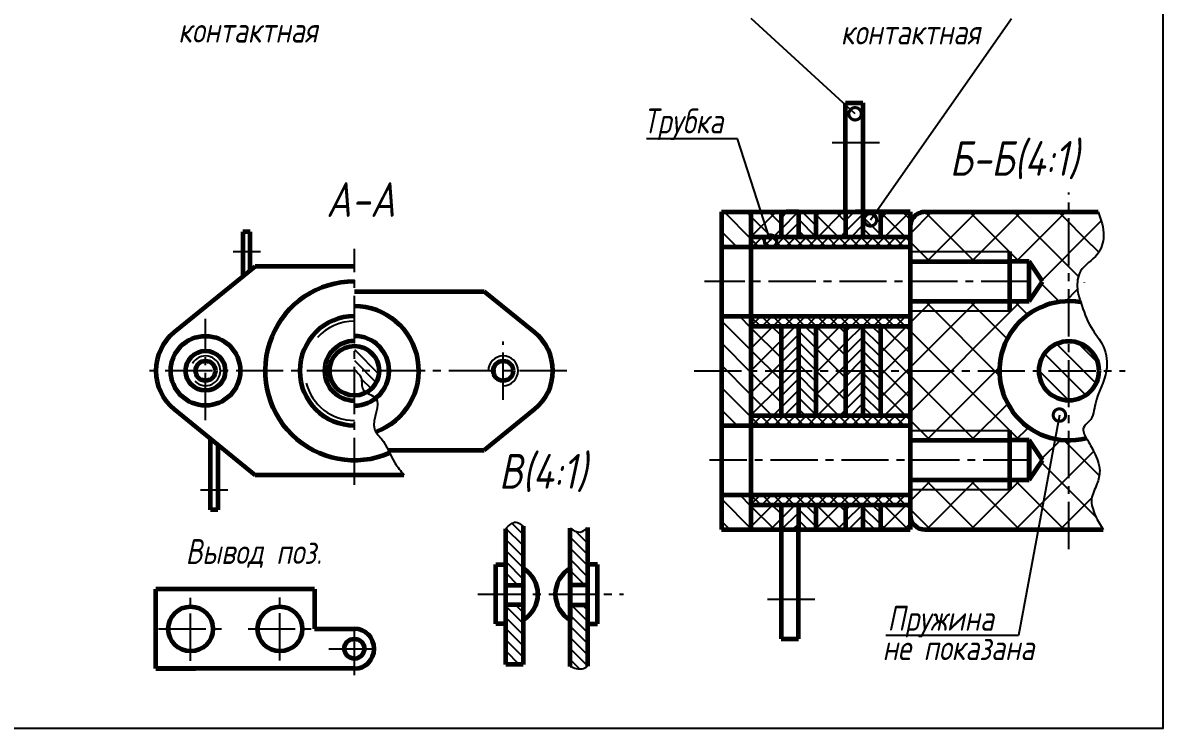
# Model space of a CAD drawing. Header units: millimetres. Extents: x 0 to 420, y 0 to 313.
# Drawn here: x 190.2 to 420, y 0 to 142.1 of the extents above; entities that cross this region are included whole.
import ezdxf

# ---------------------------------------------------------------- set-up
doc = ezdxf.new("R2010")
doc.units = ezdxf.units.MM
doc.header["$LTSCALE"] = 0.5
doc.linetypes.add('осевая2', pattern=[28.575000000000003, 19.05, -3.175, 3.175, -3.175])
doc.layers.get('0').update_dxf_attribs({"linetype": 'CONTINUOUS', "lineweight": 60})
doc.styles.get("Standard").update_dxf_attribs({"font": 'isocpeui.ttf', "width": 0.9})
doc.dimstyles.get("Standard").update_dxf_attribs({"dimtxt": 5, "dimasz": 5, "dimexe": 2, "dimexo": 0, "dimgap": 1.5, "dimtad": 1, "dimdec": 0, "dimzin": 0, "dimtxsty": 'Standard', "dimcen": 5, "dimadec": 0, "dimazin": 0, "dimtfac": 1, "dimtdec": 0, "dimtofl": 0, "dimtmove": 0, "dimatfit": 3, "dimldrblk": 'DOTSMALL', "dimfxl": 0, "dimtolj": 1, "dimtzin": 0, "dimarcsym": 0})
pattern_1 = [(135, (0, 0), (-1.122532015133644, -1.122532015133644), [])]
pattern_2 = [(135, (0, 0), (-2.245064030267288, -2.245064030267288), [])]
pattern_3 = [(135, (0, 0), (-2.245064030267288, -2.245064030267288), []), (225, (0, 0), (2.245064030267288, -2.245064030267288), [])]
pattern_4 = [(45, (0, 0), (-1.122532015133644, 1.122532015133644), [])]

# ---------------------------------------------------------------- blocks, each defined once
blk = doc.blocks.new('_DotSmall')
at = {"color": 0, "linetype": 'ByBlock', "const_width": 0.5}
blk.add_lwpolyline([(-0.0625, 0, 1), (0.0625, 0, 1)], format="xyb", close=True, dxfattribs=at)

msp = doc.modelspace()

# ---------------------------------------------------------------- hatches: boundary and pattern name
at = {"lineweight": -3}
h = msp.add_hatch(dxfattribs=at)
h.set_pattern_fill('ANSI31', color=256, angle=90, style=0)
h.set_pattern_definition(pattern_2)
h.paths.add_polyline_path([(337, 104.0000000000002), (331, 104.0000000000002), (331, 97.00000000000023), (337, 97.00000000000023), (337, 99.00000000000023)])
h.paths.add_polyline_path([(337.0000000000001, 83.00000000000023), (331, 83.00000000000023), (331, 72.00000000000023), (337, 72.00000000000023)])
h.paths.add_polyline_path([(336.9999999999999, 72.00000000000023), (331, 72.00000000000023), (331, 61.00000000000023), (337, 61.00000000000023), (337, 63.00000000000023)])
h.paths.add_polyline_path([(337.0000000000001, 47.00000000000022), (331, 47.00000000000023), (331, 40.00000000000023), (337, 40.00000000000023)])
h = msp.add_hatch(dxfattribs=at)
h.set_pattern_fill('ANSI37', angle=90, style=0)
h.set_pattern_definition(pattern_3)
h.paths.add_polyline_path([(356, 104.0000000000002), (350, 104.0000000000002), (350, 99.00000000000023), (356, 99.00000000000024)])
h.paths.add_polyline_path([(356, 81.00000000000023), (350, 81.00000000000021), (350.0000000000001, 72.00000000000023), (355.9999999999999, 72.00000000000021)])
h.paths.add_polyline_path([(356.0000000000001, 72.00000000000023), (350, 72.00000000000023), (350, 63.00000000000023), (356, 63.00000000000022)])
h.paths.add_polyline_path([(356, 45.00000000000023), (350, 45.00000000000023), (350, 40.00000000000023), (356, 40.00000000000023)])
h.paths.add_polyline_path([(343, 45.00000000000023), (337, 45.00000000000023), (337, 40.00000000000023), (343, 40.00000000000023)])
h.paths.add_polyline_path([(343, 72.00000000000023), (337.0000000000001, 72.00000000000023), (337.0000000000001, 63.00000000000023), (343, 63.00000000000023)])
h.paths.add_polyline_path([(343, 81.00000000000023), (337, 81.00000000000023), (337, 72.00000000000023), (342.9999999999999, 72.00000000000023)])
h.paths.add_polyline_path([(343, 104.0000000000002), (342, 104.0000000000002), (337, 104.0000000000002), (337, 99.00000000000023), (343, 99.00000000000023)])
h = msp.add_hatch(dxfattribs=at)
h.set_pattern_fill('ANSI31', scale=0.5, style=0)
h.set_pattern_definition(pattern_4)
h.paths.add_polyline_path([(346.5001232049156, 104.0000000000002), (344, 104.0000000000002), (343, 104.0000000000002), (343, 99.00000000000021), (346.5001232049155, 99.00000000000021)])
h.paths.add_polyline_path([(346.5001232049156, 81.00000000000023), (343, 81.00000000000024), (343, 72.00000000000023), (346.5001232049156, 72.00000000000024)])
h.paths.add_polyline_path([(346.5001232049155, 72.00000000000023), (343, 72.00000000000024), (343, 63.00000000000022), (346.5001232049156, 63.00000000000025)])
h.paths.add_polyline_path([(346.5001232049155, 45.00000000000023), (342.9999999999999, 45.00000000000022), (342.9999999999999, 40.00000000000023), (346.5001232049155, 40.00000000000021)])
h = msp.add_hatch(dxfattribs=at)
h.set_pattern_fill('ANSI31', scale=0.5, angle=90, style=0)
h.set_pattern_definition(pattern_1)
h.paths.add_polyline_path([(363.0000000000002, 104.0000000000002), (360.5000000000002, 104.0000000000002), (359.4999999999998, 104.0000000000002), (359.4999999999998, 99.00000000000023), (363.0000000000002, 99.00000000000023)])
h.paths.add_polyline_path([(363.0000000000002, 81.00000000000023), (359.4999999999996, 81.00000000000021), (359.4999999999997, 72.00000000000023), (363.0000000000001, 72.00000000000023)])
h.paths.add_polyline_path([(363.0000000000001, 72.00000000000023), (359.4999999999997, 72.00000000000023), (359.4999999999997, 63.00000000000023), (363.0000000000001, 63.00000000000023)])
h.paths.add_polyline_path([(363.0000000000002, 45.00000000000022), (359.4999999999997, 45.00000000000021), (359.4999999999998, 40.00000000000023), (363.0000000000003, 40.00000000000023)])
h.paths.add_polyline_path([(350.0000000000001, 45.00000000000023), (346.5001232049155, 45.00000000000022), (346.5001232049155, 40.00000000000023), (350, 40.00000000000023)])
h.paths.add_polyline_path([(350.0000000000001, 72.00000000000023), (346.5001232049156, 72.00000000000023), (346.5001232049154, 63.00000000000023), (350, 63.00000000000023)])
h.paths.add_polyline_path([(349.9999999999999, 81.00000000000021), (346.5001232049156, 81.00000000000023), (346.5001232049156, 72.00000000000023), (350, 72.00000000000023)])
h.paths.add_polyline_path([(350, 104.0000000000002), (346.5001232049155, 104.0000000000002), (346.5001232049156, 99.00000000000023), (350.0000000000001, 99.00000000000023)])
h = msp.add_hatch(dxfattribs=at)
h.set_pattern_fill('ANSI31', scale=0.5, style=0)
h.set_pattern_definition(pattern_4)
h.paths.add_polyline_path([(359.4998767950844, 103.9889009128242), (359.4998767950844, 104.0000000000002), (358.0000000000002, 104.0000000000002), (356, 104.0000000000002), (356, 99.00000000000023), (359.4999999999997, 99.00000000000023), (359.4999999999998, 103.9889009128242)])
h.paths.add_polyline_path([(359.4999999999997, 81.00000000000023), (355.9999999999999, 81.00000000000021), (355.9999999999999, 72.00000000000023), (359.4999999999997, 72.00000000000023)])
h.paths.add_polyline_path([(359.4999999999996, 72.00000000000023), (356, 72.00000000000023), (355.9999999999999, 63.00000000000023), (359.4999999999997, 63.00000000000022)])
h.paths.add_polyline_path([(359.4999999999997, 45.00000000000023), (356, 45.00000000000023), (356, 40.00000000000023), (359.4999999999998, 40.00000000000023)])
h = msp.add_hatch(dxfattribs=at)
h.set_pattern_fill('ANSI37', angle=90, style=0)
h.set_pattern_definition(pattern_3)
h.paths.add_polyline_path([(369, 104.0000000000002), (363.0000000000002, 104.0000000000002), (363.0000000000002, 99.00000000000023), (369, 99.00000000000024), (369, 101.0000000000002)])
h.paths.add_polyline_path([(369, 81.00000000000023), (363.0000000000002, 81.00000000000023), (363.0000000000002, 72.00000000000023), (369, 72.00000000000023)])
h.paths.add_polyline_path([(368.9999999999999, 72.00000000000023), (363.0000000000002, 72.00000000000023), (363.0000000000002, 63.00000000000023), (369, 63.00000000000023)])
h.paths.add_polyline_path([(369.0000000000001, 45.00000000000023), (363.0000000000002, 45.00000000000023), (363.0000000000002, 40.00000000000023), (369, 40.00000000000023)])
h = msp.add_hatch(dxfattribs=at)
h.set_pattern_fill('ANSI37', scale=2, style=0)
h.set_pattern_definition([(45, (0, 0), (-4.490128060534576, 4.490128060534577), []), (135, (0, 0), (-4.490128060534577, -4.490128060534576), [])])
edge = h.paths.add_edge_path()
edge.add_spline(control_points=[(403.3817596510526, 85.79591319792291), (403.0962714435285, 86.68057448509904), (402.4433940731637, 88.69656933238188), (402.9999838814386, 92.78552953438988), (407.0071425203348, 94.84933294992697), (408.5089177187141, 99.57069407786618), (407.471336109646, 102.4089944709879), (406.8897211118715, 104.0000000000002)], knot_values=[0, 0, 0, 2.486899575160351e-14, 2.786995205678917, 6.383645834598827, 11.19536480264274, 15.09089336514456, 20.05989280521777, 20.05989280521777, 20.05989280521777, 20.05989280521777], degree=3, periodic=0)
edge.add_line((406.8897211118715, 104.0000000000002), (401, 104.0000000000002))
edge.add_line((401, 104.0000000000002), (401, 86.00000000000023))
edge.add_arc((400.9999999999999, 72.00000000000023), 14, 80.20487302045899, 89.99999999999977, ccw=False)
h.paths.add_polyline_path([(401, 104.0000000000002), (372, 104.0000000000002, 0.4142135623730951), (369, 101.0000000000002), (369, 96.00000000000023), (389, 96.00000000000021), (389, 94.00000000000024), (392.9999999999997, 94.00000000000024), (395.6666666666665, 90.00000000000023), (392.9999999999999, 86.00000000000021), (389, 86.0000000000002), (389, 84.0000000000002), (369, 84.00000000000024), (368.9999999999999, 72.00000000000023), (387, 72.00000000000023, -0.4142135623730951), (401, 86.00000000000023)])
h.paths.add_polyline_path([(389, 96.0000000000002), (369, 96.00000000000024), (369, 94.00000000000023), (389, 94.00000000000023)], flags=17)
h.paths.add_polyline_path([(389, 86.00000000000023), (369, 86.00000000000023), (369, 84.00000000000024), (389, 84.0000000000002)], flags=17)
h.paths.add_polyline_path([(387, 72.00000000000023), (369, 72.00000000000023), (369, 60.00000000000023), (389, 60.00000000000023), (389, 58.00000000000023), (392.9999999999997, 58.00000000000023), (395.6666666666665, 54.00000000000018), (393, 50.00000000000023), (389, 50.00000000000023), (389, 48.00000000000023), (369, 48.00000000000023), (369, 43.00000000000023, 0.4142135623730951), (372, 40.00000000000023), (401, 40.00000000000023), (401, 58.00000000000023, -0.4142135623730951)])
h.paths.add_polyline_path([(389, 60.00000000000023), (369, 60.00000000000023), (369, 58.00000000000023), (389, 58.00000000000023)], flags=17)
h.paths.add_polyline_path([(389, 50.00000000000023), (369, 50.00000000000023), (369, 48.00000000000023), (389, 48.00000000000023)], flags=17)
edge = h.paths.add_edge_path()
edge.add_spline(control_points=[(407.8956391645061, 40.00000000000023), (407.3513631282202, 40.90001787406612), (406.2219703959634, 42.76758796369852), (405.1002121599946, 46.14514160952249), (406.7221411601874, 48.97607927105578), (407.561540126487, 52.27267252049329), (406.0669225979169, 55.31453301716516), (405.3759416769777, 57.75985963135362), (404.5041923245978, 58.44564143339041)], knot_values=[50.19607578461368, 50.19607578461368, 50.19607578461368, 50.19607578461368, 53.38797167190789, 56.81937678796115, 60.0636577726833, 62.76986536725344, 66.64301763964549, 69.93503006929551, 69.93503006929551, 69.93503006929551, 69.93503006929552], degree=3, periodic=0)
edge.add_arc((400.9999999999999, 72.00000000000023), 13.99999999999999, 270.0000000000002, 284.4952328995778, ccw=False)
edge.add_line((401, 58.00000000000024), (401.0000000000001, 40.00000000000023))
edge.add_line((401.0000000000001, 40.00000000000023), (407.8956391645061, 40.00000000000023))
h = msp.add_hatch(dxfattribs=at)
h.set_pattern_fill('ANSI37', scale=0.5, style=0)
h.set_pattern_definition([(45, (0, 0), (-1.122532015133644, 1.122532015133644), []), (135, (0, 0), (-1.122532015133644, -1.122532015133644), [])])
h.paths.add_polyline_path([(369, 99.00000000000023), (337, 99.00000000000023), (337, 97.00000000000023), (369, 97.00000000000023)])
h.paths.add_polyline_path([(369, 83.00000000000023), (337, 83.00000000000023), (337, 81.00000000000023), (369, 81.00000000000023)])
h.paths.add_polyline_path([(369, 63.00000000000023), (337, 63.00000000000023), (337, 61.00000000000023), (369, 61.00000000000023)])
h.paths.add_polyline_path([(369.0000000000001, 47.00000000000023), (337, 47.00000000000023), (337, 45.00000000000023), (369, 45.00000000000023)])
h = msp.add_hatch(dxfattribs=at)
h.set_pattern_fill('ANSI31', color=256, scale=0.5, angle=90, style=0)
h.set_pattern_definition([(135, (10, 0), (-1.122532015133644, -1.122532015133644), [])])
edge = h.paths.add_edge_path()
edge.add_line((256.9999999999998, 77.00000000000016), (256.9999999999998, 72.18257967483999))
edge.add_spline(control_points=[(256.9999999999998, 72.18257967483996), (257.0743809351748, 72.12185744710362), (257.1487618703497, 72.06113521936729), (257.2223459133114, 71.99999999999983)], knot_values=[0, 0, 0, 0, 0.2720584624140456, 0.2720584624140456, 0.2720584624140456, 0.2720584624140456], degree=3, periodic=0)
edge.add_line((257.2223459133108, 72.00000000000026), (262, 72.00000000000026))
edge.add_arc((256.9999999999999, 72.00000000000016), 5.000000000000001, 1.139910797836518e-12, 90.00000000000131)
edge = h.paths.add_edge_path()
edge.add_line((262, 72.00000000000026), (257.2223459133109, 72.00000000000026))
edge.add_spline(control_points=[(257.2223459133114, 71.99999999999983), (257.6993361687564, 71.60370614702417), (258.7671212548972, 70.60780632985237), (258.3018722777346, 68.49207502024207), (259.1462525236267, 67.781210289063), (259.4054695044779, 67.61665464935439)], knot_values=[0.2720584624140456, 0.2720584624140456, 0.2720584624140456, 0.2720584624140456, 2.035609774083759, 4.51799262929576, 5.409592116382155, 5.409592116382155, 5.409592116382155, 5.409592116382155], degree=3, periodic=0)
edge.add_arc((257, 72.00000000000017), 5, 298.756870802851, 360.000000000001)
h = msp.add_hatch(dxfattribs=at)
h.set_pattern_fill('ANSI31', angle=90, style=0)
h.set_pattern_definition(pattern_2)
edge = h.paths.add_edge_path()
edge.add_arc((401, 72.00000000000023), 6, 0, 360)
h = msp.add_hatch(dxfattribs=at)
h.set_pattern_fill('ANSI31', scale=0.5, angle=90, style=0)
h.set_pattern_definition(pattern_1)
edge = h.paths.add_edge_path()
edge.add_spline(control_points=[(303.9999999999999, 40.39944289614448), (303.5100585154882, 39.9843837009622), (302.4151276318448, 39.05680123303111), (301.1816595036008, 39.8588561356876), (300.5001232049156, 40.30202083300082)], knot_values=[0, 0, 0, 0, 1.746611071670901, 3.903360839084156, 3.903360839084156, 3.903360839084156, 3.903360839084156], degree=3, periodic=0)
edge.add_line((300.5001232049156, 40.30202083300085), (300.5001232049156, 28.84009793855425))
edge.add_line((300.5001232049156, 28.84009793855425), (304, 28.84009793855433))
edge.add_line((304, 28.84009793855433), (304, 32.99568148722517))
edge.add_line((304, 32.99568148722517), (304, 40.39944289614456))
edge = h.paths.add_edge_path()
edge.add_line((304, 24.84009793855427), (300.5001232049156, 24.84009793855427))
edge.add_line((300.5001232049156, 24.84009793855427), (300.5001232049156, 12.4601903070152))
edge.add_spline(control_points=[(300.5001232049156, 12.46019030701519), (301.3095935646473, 12.13507472174337), (302.5273881626209, 11.64595983482868), (303.6302219165463, 12.2558351733487), (303.9999999999999, 12.46032522728552)], knot_values=[0, 0, 0, 0, 2.427540661142169, 3.652074307550158, 3.652074307550158, 3.652074307550158, 3.652074307550158], degree=3, periodic=0)
edge.add_line((304, 12.46032522728554), (304, 24.84009793855427))
edge = h.paths.add_edge_path()
edge.add_spline(control_points=[(291, 40.71844645140435), (290.5049098897842, 41.08985304959811), (289.2883329972256, 42.00250445543867), (288.165823587166, 40.85498930153843), (287.5001232049156, 40.17445934807552)], knot_values=[0, 0, 0, 0, 1.660594581950176, 4.080552114901908, 4.080552114901908, 4.080552114901908, 4.080552114901908], degree=3, periodic=0)
edge.add_line((287.5001232049156, 40.17445934807552), (287.5001232049156, 28.84009793855432))
edge.add_line((287.5001232049156, 28.84009793855432), (290.9999999999999, 28.84009793855432))
edge.add_line((290.9999999999999, 28.84009793855432), (291, 40.71844645140437))
h.paths.add_polyline_path([(291.0000000000001, 24.84009793855433), (287.5001232049156, 24.84009793855426), (287.5001232049156, 12.84009793855432), (291, 12.84009793855432)])

# ---------------------------------------------------------------- linework, layer by layer
at = {"color": 7, "lineweight": 0}
for p, q in [((420.0000013490593, -2.674353254406014e-07), (420.0000013490593, 296.9999997325646)), ((344, 104.0000000000002), (343, 104.0000000000002)), ((343, 104.0000000000002), (343, 99.00000000000023)), ((346.5001232049156, 104.0000000000002), (344, 104.0000000000002)), ((346.5001232049156, 99.00000000000023), (346.5001232049156, 104.0000000000002)), ((369, 99.00000000000023), (337, 99.00000000000023)), ((337, 99.00000000000023), (337, 97.00000000000023)), ((343, 99.00000000000023), (346.5001232049156, 99.00000000000023)), ((369, 97.00000000000023), (369, 99.00000000000023)), ((337, 97.00000000000023), (369, 97.00000000000023)), ((369, 83.00000000000023), (337, 83.00000000000023)), ((337, 83.00000000000023), (337, 81.00000000000023)), ((337, 81.00000000000023), (337, 83.00000000000023)), ((337, 83.00000000000023), (369, 83.00000000000023)), ((369, 81.00000000000023), (369, 83.00000000000023)), ((369, 83.00000000000023), (369, 81.00000000000023)), ((337, 81.00000000000023), (369, 81.00000000000023)), ((343, 81.00000000000023), (337, 81.00000000000023)), ((346.5001232049156, 81.00000000000023), (343, 81.00000000000024)), ((343, 81.00000000000024), (343, 72.00000000000023)), ((343, 63.00000000000023), (343, 81.00000000000023)), ((346.5001232049156, 72.00000000000021), (346.5001232049156, 81.00000000000023)), ((346.5001232049155, 63.00000000000023), (346.5001232049156, 81.00000000000023)), ((346.5001232049156, 81.00000000000023), (359.4999999999997, 81.00000000000023)), ((359.4999999999997, 81.00000000000023), (359.4999999999997, 63.00000000000023)), ((369, 81.00000000000023), (363.0000000000002, 81.00000000000023)), ((363.0000000000002, 81.00000000000023), (363.0000000000002, 63.00000000000023)), ((343, 72.00000000000023), (346.5001232049156, 72.00000000000021)), ((346.5001232049156, 72.00000000000023), (343, 72.00000000000023)), ((343, 72.00000000000023), (343, 63.00000000000023)), ((346.5001232049156, 63.00000000000023), (346.5001232049156, 72.00000000000023)), ((369, 63.00000000000023), (337, 63.00000000000023)), ((337, 63.00000000000023), (337, 61.00000000000023)), ((337, 61.00000000000023), (337, 63.00000000000023)), ((337, 63.00000000000023), (343, 63.00000000000023)), ((343, 63.00000000000023), (346.5001232049156, 63.00000000000023)), ((359.4999999999997, 63.00000000000023), (346.5001232049155, 63.00000000000023)), ((363.0000000000002, 63.00000000000023), (369, 63.00000000000023)), ((369, 61.00000000000023), (369, 63.00000000000023)), ((369, 63.00000000000023), (369, 61.00000000000023)), ((337, 61.00000000000023), (369, 61.00000000000023)), ((369, 61.00000000000023), (337, 61.00000000000023)), ((369, 54.00000000000023), (369, 58.00000000000023)), ((369, 58.00000000000023), (389, 58.00000000000023)), ((389, 58.00000000000023), (392.9999999999997, 58.00000000000023)), ((392.9999999999997, 58.00000000000023), (395.6666666666665, 54.00000000000018)), ((369, 50.00000000000023), (369, 54.00000000000023)), ((395.6666666666665, 54.00000000000018), (393, 50.00000000000023)), ((393, 50.00000000000023), (369, 50.00000000000023)), ((346.5001232049155, 45.00000000000023), (343, 45.00000000000022)), ((343, 45.00000000000022), (342.9999999999999, 40.00000000000023)), ((346.5001232049155, 40.00000000000022), (346.5001232049155, 45.00000000000023)), ((342.9999999999999, 40.00000000000023), (346.5001232049155, 40.00000000000022)), ((1.349059402855346e-06, -2.674353254406014e-07), (420.0000013490593, -2.674353254406014e-07))]:
    msp.add_line(p, q, dxfattribs=at)
at = {"lineweight": 60}
for p, q in [((356, 104.0000000000002), (356, 126.0000000000002)), ((356.0000000000001, 125.9889009128242), (359.4998767950844, 125.9889009128242)), ((359.4998767950844, 125.9889009128242), (359.4998767950844, 103.9889009128242)), ((331, 104.0000000000002), (331, 40.00000000000023)), ((331.0000000000001, 104.0000000000002), (337.7882870435991, 104.0000000000002)), ((333, 104.0000000000002), (369, 104.0000000000002)), ((333, 104.0000000000002), (342, 104.0000000000002)), ((337, 40.00000000000023), (337, 104.0000000000002)), ((342, 104.0000000000002), (347, 104.0000000000002)), ((343, 104.0000000000002), (343, 99.00000000000023)), ((346.5, 104.0000000000002), (344, 104.0000000000002)), ((346.5001232049156, 103.9889009128242), (346.5001232049156, 99.00000000000023)), ((350, 104.0000000000002), (350, 99.00000000000023)), ((356, 104.0000000000002), (356, 99.00000000000023)), ((363.0000000000002, 104.0000000000002), (358.0000000000002, 104.0000000000002)), ((359.4999999999998, 104.0000000000002), (359.4999999999997, 99.00000000000023)), ((369, 104.0000000000002), (360, 104.0000000000002)), ((363.0000000000002, 104.0000000000002), (360.5000000000002, 104.0000000000002)), ((363.0000000000002, 104.0000000000002), (363.0000000000002, 99.00000000000023)), ((369, 104.0000000000002), (369, 101.0000000000002)), ((372, 104.0000000000002), (406.8897211118715, 104.0000000000002)), ((236, 100.0000000000003), (234.5, 100.0000000000003)), ((234.5, 100.0000000000003), (234.5, 90.97023809523824)), ((236, 92.1880952380954), (236, 100.0000000000003)), ((337, 97.00000000000023), (337, 99.00000000000023)), ((337, 99.00000000000023), (369, 99.00000000000023)), ((369, 101.0000000000002), (369, 40.00000000000023)), ((331, 97.00000000000023), (369, 97.00000000000023)), ((346.5001232049156, 97.00000000000023), (346.5001232049156, 96.98890091282416)), ((389, 96.00000000000024), (389, 84.00000000000024)), ((237, 93.00000000000017), (220.6968576709796, 79.76340110905744)), ((257, 93.00000000000017), (237, 93.00000000000017)), ((369, 94.00000000000023), (389, 94.00000000000023)), ((392.9999999999998, 94.00000000000024), (389, 94.00000000000024)), ((393, 86.00000000000024), (392.9999999999998, 94.00000000000024)), ((395.6666666666665, 90.00000000000024), (392.9999999999997, 94.0000000000003)), ((393, 86.0000000000003), (395.6666666666665, 90.00000000000024)), ((257, 87.99999999999994), (283.1583577712612, 87.99999999999994)), ((283.1583577712612, 87.99999999999994), (293.3031423290203, 79.76340110905744)), ((369, 86.00000000000023), (393, 86.00000000000023)), ((331, 83.00000000000023), (369, 83.00000000000023)), ((337, 83.00000000000023), (337, 81.00000000000023)), ((337, 81.00000000000023), (369, 81.00000000000023)), ((343, 81.00000000000023), (343, 63.00000000000023)), ((346.5001232049156, 81.00000000000023), (346.5001232049156, 63.00000000000023)), ((350, 81.00000000000023), (350, 63.00000000000023)), ((356, 81.00000000000023), (356, 63.00000000000023)), ((359.4999999999997, 81.00000000000023), (359.4999999999998, 63.00000000000023)), ((363.0000000000002, 81.00000000000023), (363.0000000000002, 63.00000000000023)), ((237, 51.00000000000017), (220.6968576709797, 64.23659889094284)), ((283.1583577712607, 55.99999999999994), (293.3031423290203, 64.23659889094284)), ((337, 63.00000000000023), (369, 63.00000000000023)), ((331, 61.00000000000023), (369, 61.00000000000023)), ((389, 60.00000000000023), (389, 48.00000000000023)), ((228, 44.00000000000034), (228, 58.30714285714305)), ((369, 58.00000000000023), (389, 58.00000000000023)), ((392.9999999999998, 58.00000000000023), (389, 58.00000000000023)), ((393, 50.00000000000023), (392.9999999999998, 58.00000000000023)), ((395.6666666666665, 54.00000000000023), (392.9999999999997, 58.00000000000028)), ((229.5, 57.08928571428589), (229.5, 44.00000000000034)), ((263.8490286403753, 56), (283.1583577712607, 55.99999999999994)), ((393, 57.00000000000023), (392.9999999999998, 51.00000000000023)), ((393, 50.00000000000028), (395.6666666666665, 54.00000000000023)), ((267, 51.00000000000017), (237, 51.00000000000017)), ((369, 50.00000000000023), (393, 50.00000000000023)), ((331, 47.00000000000023), (369, 47.00000000000023)), ((229.5, 44.00000000000034), (228, 44.00000000000034)), ((337, 45.00000000000023), (369, 45.00000000000023)), ((343, 45.00000000000023), (343, 40.00000000000026)), ((346.5001232049156, 45.00000000000023), (346.5001232049156, 39.9889009128242)), ((350, 45.00000000000023), (350, 40.00000000000023)), ((356, 45.00000000000023), (356, 40.00000000000024)), ((359.4999999999997, 45.00000000000023), (359.4999999999998, 40.00000000000023)), ((363.0000000000002, 45.00000000000023), (363.0000000000002, 40.00000000000021)), ((287.5001232049156, 12.84009793855432), (287.5001232049156, 40.1744593480755)), ((291, 40.71844645140435), (291, 28.84009793855433)), ((300.5001232049156, 12.46019030701519), (300.5001232049156, 40.30202083300082)), ((304, 40.39944289614455), (304, 32.99568148722517)), ((331, 40.00000000000023), (337, 40.00000000000023)), ((333, 40.00000000000023), (369, 40.00000000000023)), ((372, 40.00000000000023), (407.8956391645061, 40.00000000000023)), ((285.5001232049156, 20.99568148722517), (285.5001232049156, 32.99568148722517)), ((285.5001232049156, 32.99568148722517), (287.5001232049156, 32.99568148722517)), ((300.5001232049153, 32.19169898966146), (300.5001232049154, 21.7993941442482)), ((306, 32.99568148722517), (304, 32.99568148722517)), ((304, 32.99568148722517), (304, 12.46032522728552)), ((306, 20.99568148722517), (306, 32.99568148722517)), ((287.5001232049156, 28.84009793855432), (291, 28.84009793855432)), ((291, 28.84009793855432), (291, 24.84009793855432)), ((304, 28.84009793855432), (300.5001232049154, 28.84009793855425)), ((291, 24.84009793855432), (287.5001232049156, 24.84009793855426)), ((291, 24.84009793855432), (291, 12.84009793855432)), ((300.5001232049154, 24.84009793855427), (304, 24.84009793855427)), ((287.5001232049156, 20.99568148722517), (285.5001232049156, 20.99568148722517)), ((304, 20.99568148722517), (306, 20.99568148722517)), ((291, 12.84009793855432), (287.5001232049156, 12.84009793855432))]:
    msp.add_line(p, q, dxfattribs=at)
at = {"lineweight": -3}
for p, q in [((356.0000000000001, 125.9889009128242), (356, 118.0000000000002)), ((369, 96.00000000000023), (389, 96.0000000000002)), ((369, 90.00000000000023), (369, 95.00000000000023)), ((369, 95.00000000000023), (369, 93.00000000000023)), ((237, 93.00000000000017), (257, 93.00000000000017)), ((369, 90.00000000000023), (369, 86.00000000000023)), ((369, 90.00000000000023), (369, 87.00000000000023)), ((389, 84.0000000000002), (369, 84.00000000000023)), ((369, 60.00000000000023), (389, 60.00000000000023)), ((369, 54.00000000000023), (369, 59.00000000000023)), ((369, 59.00000000000023), (369, 57.00000000000023)), ((369, 54.00000000000023), (369, 50.00000000000023)), ((369, 54.00000000000023), (369, 51.00000000000023)), ((389, 48.00000000000023), (369, 48.00000000000023)), ((287.5001232049156, 30.99568148722517), (287.5001232049156, 24.99568148722517)), ((287.5001232049157, 26.84009793855432), (287.5001232049157, 28.84009793855432)), ((300.5001232049153, 28.83996301828393), (300.5001232049153, 24.83996301828393)), ((304, 26.84009793855432), (304, 28.84009793855432)), ((287.5001232049156, 26.99568148722517), (287.5001232049156, 20.99568148722517))]:
    msp.add_line(p, q, dxfattribs=at)
at = {"linetype": 'осевая2', "lineweight": -3}
for p, q in [((353.2763147300457, 117.9889009128242), (363.192850023238, 117.9889009128242)), ((401, 36.0702181419182), (401, 107.9297818580823)), ((256.9999999999999, 48.99744902707096), (256.9999999999998, 96.53429381705223)), ((232.5796349481573, 96.00000000000028), (238.0963501215246, 96.00000000000028)), ((392.8460026487996, 90.00000000000023), (327.5846049544338, 90.00000000000023)), ((226.9999999999999, 62.02991567827354), (226.9999999999999, 82.44610042633184)), ((287.0000000000001, 66.1334773962177), (287, 77.8665226037823)), ((299.8321690611861, 72.00000000000023), (214.1678309388136, 72.00000000000028)), ((325.4709069173903, 72.00000000000023), (412.3216843875289, 72.00000000000023)), ((393.2434106561566, 54.00000000000023), (328.5377389583323, 54.00000000000023)), ((225.9835351750211, 48.00000000000028), (231.5002503483884, 48.00000000000023)), ((224, 13.57174196998346), (224, 26.42310841598703)), ((242, 13.62336806760709), (242, 26.37663193239291)), ((281.8720344162461, 26.99396420498182), (311.2272193704807, 27.00188737630884)), ((257, 10.70249058448405), (257, 21.29750941551595)), ((217.5188992606552, 20), (230.4811007393448, 20)), ((235.5679976117476, 20), (248.4320023882524, 20)), ((251.844578928406, 16), (262.155421071594, 16))]:
    msp.add_line(p, q, dxfattribs=at)
at = {"color": 7, "lineweight": 60}
for p, q in [((343, 39.98890091282422), (343, 17.98890091282422)), ((346.4998767950844, 18.00000000000025), (346.4998767950844, 40.00000000000025)), ((217, 12), (217, 28.00000000000001)), ((249, 28.00000000000001), (217, 28.00000000000001)), ((249, 28.00000000000001), (249, 20)), ((217, 12), (217, 20)), ((249, 20), (257, 20)), ((343.0000000000001, 18.00000000000025), (346.4998767950844, 18.00000000000025)), ((261, 16), (261, 16)), ((261, 16), (261, 16)), ((257, 12), (217, 12)), ((217, 12), (225, 12))]:
    msp.add_line(p, q, dxfattribs=at)
at = {"color": 7, "linetype": 'осевая2', "lineweight": -3}
msp.add_line((340.2763147300457, 26.00000000000025), (350.192850023238, 26.00000000000025), dxfattribs=at)
at = {"color": 7, "lineweight": -3}
msp.add_line((343.0000000000001, 18.00000000000025), (343, 25.98890091282422), dxfattribs=at)
msp.add_lwpolyline([(1.349059402855346e-06, -2.674353254406014e-07), (420.0000013490594, -2.674353254406014e-07), (420.0000013490594, 296.9999997325647), (1.349059402855346e-06, 296.9999997325647)], close=True, dxfattribs=at)
at = {"lineweight": 60}
for centre, radius in [((226.9999999999999, 72.00000000000017), 7), ((226.9999999999999, 72.00000000000017), 4), ((257, 72.00000000000017), 5), ((401, 72.00000000000023), 6), ((226.9999999999999, 72.00000000000017), 2), ((287, 72.00000000000017), 2)]:
    msp.add_circle(centre, radius, dxfattribs=at)
at = {"color": 7, "lineweight": 60}
for centre, radius in [((224, 20), 4.5), ((242, 20), 4.5), ((257, 16), 2)]:
    msp.add_circle(centre, radius, dxfattribs=at)
at = {"lineweight": 60}
for centre, radius, start, end in [((372, 101.0000000000002), 3, 89.99999999999999, 180), ((256.9999999999999, 72.00000000000026), 17.99999999999991, 90, 293.2768567663729), ((401, 72.00000000000023), 14, 80.20487302045882, 284.4952328995782), ((256.9999999999999, 72.00000000000026), 10.99999999999991, 90, 270), ((256.9999999999999, 72.00000000000026), 13.00000000000009, 289.350057444922, 90), ((226.9999999999999, 72.00000000000017), 9.999999999999977, 129.0733098762568, 230.9266901237436), ((256.9999999999999, 72.00000000000026), 7, 270, 90), ((287, 72.00000000000017), 9.999999999999977, 309.0733098762564, 50.92669012374327), ((257, 72.00000000000017), 6, 90.0000000000011, 269.9999999999989), ((372, 43.00000000000023), 3, 180, 270), ((288, 26.99568148722517), 6, 299.9999999999999, 60.00000000000007), ((303.5001232049154, 26.99554656695483), 6, 120, 239.9999999999999)]:
    msp.add_arc(centre, radius, start, end, dxfattribs=at)
at = {"lineweight": -3}
for centre, radius, start, end in [((256.9999999999999, 72.00000000000026), 10, 90, 137.854145406724), ((226.9999999999999, 72.00000000000017), 3, 224.7886333728225, 150.5969444499789), ((256.9999999999999, 72.00000000000026), 10, 194.3998219762361, 270)]:
    msp.add_arc(centre, radius, start, end, dxfattribs=at)
at = {"color": 7, "lineweight": 0}
for start, end in [(0, 180), (180, 0)]:
    msp.add_arc((401, 72.00000000000023), 6, start, end, dxfattribs=at)
at = {"color": 7, "lineweight": -3}
msp.add_arc((287, 72.00000000000023), 3, 270, 180, dxfattribs=at)
at = {"color": 7, "lineweight": 60}
for start, end in [(0, 90), (270, 0)]:
    msp.add_arc((257, 16), 4, start, end, dxfattribs=at)
at = {"color": 7, "lineweight": -3}
msp.add_open_spline([(406.8897211118715, 104.0000000000002), (407.471336109646, 102.4089944709879), (408.5089177187141, 99.57069407786618), (407.0071425203348, 94.84933294992697), (402.9999838814386, 92.78552953438988), (402.4433940731637, 88.69656933238188), (403.0962714435285, 86.68057448509904), (403.3817596510526, 85.79591319792291)], degree=3, knots=[0, 0, 0, 0, 4.968999440073212, 8.864528002575035, 13.67624697061894, 17.27289759953885, 20.05989280521775, 20.05989280521777, 20.05989280521777, 20.05989280521777], dxfattribs=at)
msp.add_spline([(406.8897211118715, 104.0000000000002), (408.0026842865892, 99.15724578290741), (406.7315212151603, 95.47495203754936), (403.3641365354657, 92.0378951793651), (402.7111345495352, 88.50102026598734), (403.3817596510526, 85.79591319792294), (405.4764623606923, 80.76184806036451), (407.9632445151526, 76.82694057445212), (408.5333259236979, 72.00000000000023), (406.3352635584074, 65.39137898820309), (405.1084142528775, 61.82294031211165), (403.9449782359527, 60.51224928771691), (404.5041923245979, 58.44564143339041), (406.094026847856, 55.5629739142986), (407.1981811833487, 51.85054186393749), (406.6605111906383, 49.19828423620827), (405.5843723910863, 46.13768227059293), (406.3502396730461, 42.79283722531803), (407.8956391645061, 40.00000000000023)], degree=3, dxfattribs=at)
at = {"lineweight": -3}
for points in [[(256.9999999999998, 72.18257967483996), (258.3358027634973, 70.64656596091099), (258.7802866367894, 68.20430087983691), (261.269402230847, 66.51691902469672), (261.0471602942013, 60.30024560004681), (262.4261857852085, 58.32751994492553), (265.1819912815541, 53.44299075603912), (266.9999999999999, 51.00000000000016)], [(287.5001232049156, 40.17445934807552), (289.5303082862271, 41.49147984788181), (291, 40.71844645140435)], [(300.5001232049156, 40.30202083300082), (302.5024371365508, 39.50057933269255), (303.9999999999999, 40.39944289614448)], [(300.5001232049156, 12.46019030701519), (302.8777412964373, 11.97040885333683), (303.9999999999999, 12.46032522728552)]]:
    msp.add_spline(points, degree=3, dxfattribs=at)

# ---------------------------------------------------------------- texts
at = {"color": 7, "lineweight": -3, "width": 0.8}
for s, height, p in [('контактная', 5, (221.5097387369224, 138.1224051624586)), ('контактная', 5, (355.024640785964, 137.7324584381626)), ('Трубка', 5, (315.2282875468863, 119.8250557057544)), ('Б-Б(4:1)', 7, (376.9693130998738, 111.2793057310734)), ('А-А', 7, (251.3487584839194, 103)), ('В(4:1)', 7, (286.1583603049758, 48.24173852189392)), ('Вывод поз.', 5, (223, 33.08452678119204)), ('Пружина ', 5, (364.436594125727, 19.64130170190401)), ('не показана', 5, (363.4439675145065, 13.7116966837749))]:
    msp.add_text(s, height=height, dxfattribs=at).set_placement(p)

# ---------------------------------------------------------------- leaders
at = {"lineweight": -3}
for points, override in [([(357.9093821191536, 123.7733651677171), (337, 143)], {"dimtad": 0}), ([(361, 102.4094454431644), (389.4597977088558, 143)], {"dimtad": 0}), ([(340.8737679075264, 98.11100957553924), (334.1940411834426, 118.7605919276862), (315.9012424011864, 118.7605919276862)], {"dimgap": 1.5, "dimtad": 0})]:
    msp.add_leader(points, dimstyle='Standard', override=override, dxfattribs=at)
at = {"color": 7, "lineweight": -3}
msp.add_leader([(399.0902690692626, 63.08240443486932), (390.8551255217578, 18.65745798557873), (364.1276356563747, 18.65745798557873)], dimstyle='Standard', override={"dimgap": 1.5, "dimtad": 0}, dxfattribs=at)

doc.saveas('drawing.dxf')
